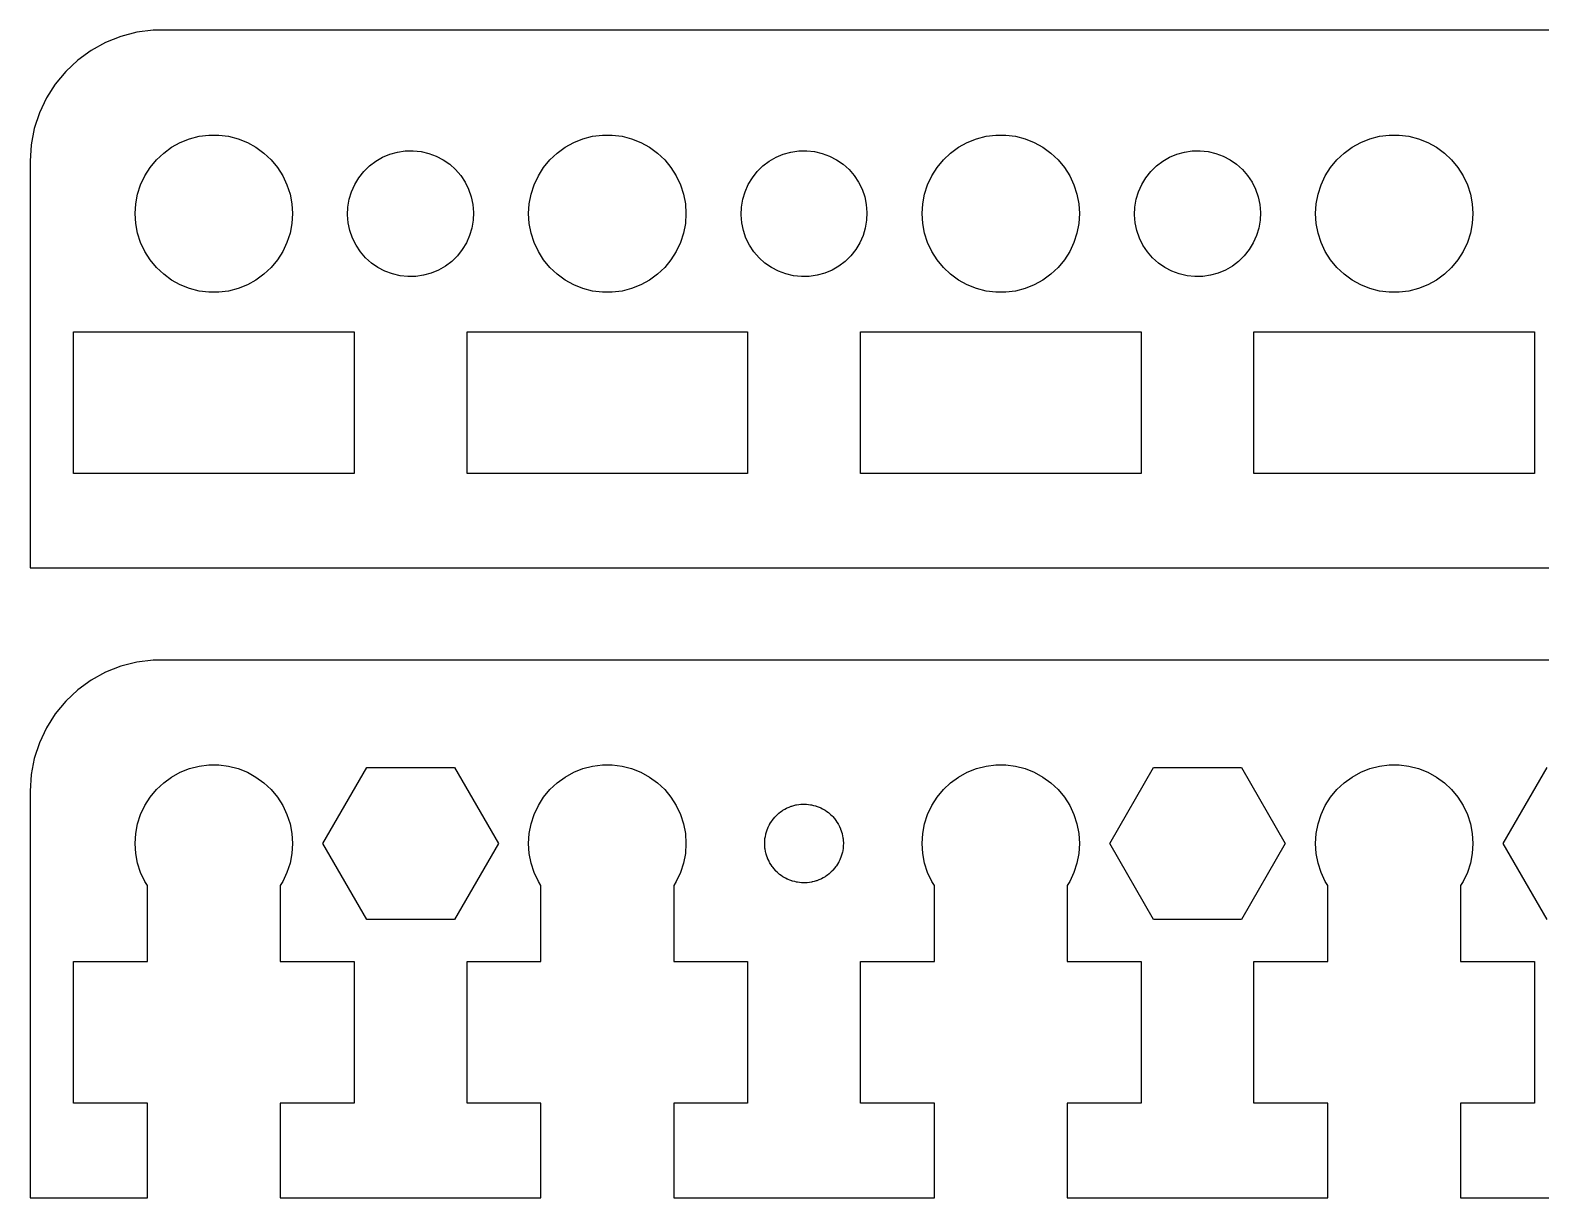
# Model space of a CAD drawing. Header units: metres. Extents: x -52 to 52, y 0 to 92.
# Drawn here: x -52 to 5.6, y 48 to 92.5 of the extents above; entities that cross this region are included whole.
import ezdxf

# ---------------------------------------------------------------- set-up
doc = ezdxf.new("R2010")
doc.units = ezdxf.units.M

msp = doc.modelspace()

# ---------------------------------------------------------------- linework, layer by layer
for p, q in [((-48.5451, 92.2553), (-49.1289, 92.0241)), ((-47.9369, 92.4114), (-48.5451, 92.2553)), ((-47.3139, 92.4901), (-47.9369, 92.4114)), ((47.3139, 92.4901), (-47.3139, 92.4901)), ((-49.6791, 91.7216), (-50.1871, 91.3526)), ((-49.1289, 92.0241), (-49.6791, 91.7216)), ((-50.1871, 91.3526), (-50.6448, 90.9227)), ((-51.0451, 90.4389), (-51.3815, 89.9088)), ((-50.6448, 90.9227), (-51.0451, 90.4389)), ((-51.3815, 89.9088), (-51.6489, 89.3406)), ((-51.6489, 89.3406), (-51.8429, 88.7434)), ((-51.8429, 88.7434), (-51.9606, 88.1267)), ((-51.9606, 88.1267), (-52, 87.5)), ((-46.6075, 88.033), (-46.2773, 88.2145)), ((-46.2773, 88.2145), (-45.927, 88.3532)), ((-45.927, 88.3532), (-45.5621, 88.4469)), ((-45.5621, 88.4469), (-45.1884, 88.4941)), ((-45.1884, 88.4941), (-44.8116, 88.4941)), ((-44.8116, 88.4941), (-44.4379, 88.4469)), ((-44.4379, 88.4469), (-44.0729, 88.3532)), ((-44.0729, 88.3532), (-43.7227, 88.2145)), ((-43.7227, 88.2145), (-43.3925, 88.033)), ((-31.6075, 88.033), (-31.2773, 88.2145)), ((-31.2773, 88.2145), (-30.927, 88.3532)), ((-30.927, 88.3532), (-30.5621, 88.4469)), ((-30.5621, 88.4469), (-30.1884, 88.4941)), ((-30.1884, 88.4941), (-29.8116, 88.4941)), ((-29.8116, 88.4941), (-29.4379, 88.4469)), ((-29.4379, 88.4469), (-29.0729, 88.3532)), ((-29.0729, 88.3532), (-28.7227, 88.2145)), ((-28.7227, 88.2145), (-28.3925, 88.033)), ((-16.6075, 88.033), (-16.2773, 88.2145)), ((-16.2773, 88.2145), (-15.927, 88.3532)), ((-15.927, 88.3532), (-15.5621, 88.4469)), ((-15.5621, 88.4469), (-15.1884, 88.4941)), ((-15.1884, 88.4941), (-14.8116, 88.4941)), ((-14.8116, 88.4941), (-14.4379, 88.4469)), ((-14.4379, 88.4469), (-14.0729, 88.3532)), ((-14.0729, 88.3532), (-13.7227, 88.2145)), ((-13.7227, 88.2145), (-13.3925, 88.033)), ((-1.60747, 88.033), (-1.27733, 88.2145)), ((-1.27733, 88.2145), (-0.92705, 88.3532)), ((-0.92705, 88.3532), (-0.56213, 88.4469)), ((-0.56213, 88.4469), (-0.18837, 88.4941)), ((-0.18837, 88.4941), (0.18837, 88.4941)), ((0.18837, 88.4941), (0.56213, 88.4469)), ((0.56213, 88.4469), (0.92705, 88.3532)), ((0.92705, 88.3532), (1.27733, 88.2145)), ((1.27733, 88.2145), (1.60747, 88.033)), ((-47.427, 87.2634), (-47.1869, 87.5536)), ((-47.1869, 87.5536), (-46.9123, 87.8115)), ((-46.9123, 87.8115), (-46.6075, 88.033)), ((-43.3925, 88.033), (-43.0877, 87.8115)), ((-43.0877, 87.8115), (-42.8131, 87.5536)), ((-42.8131, 87.5536), (-42.5729, 87.2634)), ((-38.8281, 87.499), (-38.5671, 87.6497)), ((-38.5671, 87.6497), (-38.2893, 87.7665)), ((-38.2893, 87.7665), (-37.999, 87.8475)), ((-37.999, 87.8475), (-37.7008, 87.8916)), ((-37.7008, 87.8916), (-37.3995, 87.8979)), ((-37.3995, 87.8979), (-37.0997, 87.8664)), ((-37.0997, 87.8664), (-36.8063, 87.7976)), ((-36.8063, 87.7976), (-36.5238, 87.6925)), ((-36.5238, 87.6925), (-36.2567, 87.5529)), ((-36.2567, 87.5529), (-36.0092, 87.3809)), ((-32.427, 87.2634), (-32.1869, 87.5536)), ((-32.1869, 87.5536), (-31.9123, 87.8115)), ((-31.9123, 87.8115), (-31.6075, 88.033)), ((-28.3925, 88.033), (-28.0877, 87.8115)), ((-28.0877, 87.8115), (-27.8131, 87.5536)), ((-27.8131, 87.5536), (-27.5729, 87.2634)), ((-23.8281, 87.499), (-23.5671, 87.6497)), ((-23.5671, 87.6497), (-23.2893, 87.7665)), ((-23.2893, 87.7665), (-22.999, 87.8475)), ((-22.999, 87.8475), (-22.7008, 87.8916)), ((-22.7008, 87.8916), (-22.3995, 87.8979)), ((-22.3995, 87.8979), (-22.0997, 87.8664)), ((-22.0997, 87.8664), (-21.8063, 87.7976)), ((-21.8063, 87.7976), (-21.5238, 87.6925)), ((-21.5238, 87.6925), (-21.2567, 87.5529)), ((-21.2567, 87.5529), (-21.0092, 87.3809)), ((-17.427, 87.2634), (-17.1869, 87.5536)), ((-17.1869, 87.5536), (-16.9123, 87.8115)), ((-16.9123, 87.8115), (-16.6075, 88.033)), ((-13.3925, 88.033), (-13.0877, 87.8115)), ((-13.0877, 87.8115), (-12.8131, 87.5536)), ((-12.8131, 87.5536), (-12.5729, 87.2634)), ((-8.82812, 87.499), (-8.56712, 87.6497)), ((-8.56712, 87.6497), (-8.28928, 87.7665)), ((-8.28928, 87.7665), (-7.99898, 87.8475)), ((-7.99898, 87.8475), (-7.70082, 87.8916)), ((-7.70082, 87.8916), (-7.39949, 87.8979)), ((-7.39949, 87.8979), (-7.09975, 87.8664)), ((-7.09975, 87.8664), (-6.80632, 87.7976)), ((-6.80632, 87.7976), (-6.52382, 87.6925)), ((-6.52382, 87.6925), (-6.25673, 87.5529)), ((-6.25673, 87.5529), (-6.00923, 87.3809)), ((-2.42705, 87.2634), (-2.1869, 87.5536)), ((-2.1869, 87.5536), (-1.91226, 87.8115)), ((-1.91226, 87.8115), (-1.60747, 88.033)), ((1.60747, 88.033), (1.91226, 87.8115)), ((1.91226, 87.8115), (2.1869, 87.5536)), ((2.1869, 87.5536), (2.42705, 87.2634)), ((-52, 87.5), (-52, 72)), ((-47.6289, 86.9453), (-47.427, 87.2634)), ((-42.5729, 87.2634), (-42.3711, 86.9453)), ((-39.4707, 86.8697), (-39.2835, 87.1059)), ((-39.2835, 87.1059), (-39.0682, 87.3168)), ((-39.0682, 87.3168), (-38.8281, 87.499)), ((-36.0092, 87.3809), (-35.7853, 87.1792)), ((-35.7853, 87.1792), (-35.5883, 86.951)), ((-32.6289, 86.9453), (-32.427, 87.2634)), ((-27.5729, 87.2634), (-27.3711, 86.9453)), ((-24.4707, 86.8697), (-24.2835, 87.1059)), ((-24.2835, 87.1059), (-24.0682, 87.3168)), ((-24.0682, 87.3168), (-23.8281, 87.499)), ((-21.0092, 87.3809), (-20.7853, 87.1792)), ((-20.7853, 87.1792), (-20.5883, 86.951)), ((-17.6289, 86.9453), (-17.427, 87.2634)), ((-12.5729, 87.2634), (-12.3711, 86.9453)), ((-9.47075, 86.8697), (-9.28354, 87.1059)), ((-9.28354, 87.1059), (-9.06821, 87.3168)), ((-9.06821, 87.3168), (-8.82812, 87.499)), ((-6.00923, 87.3809), (-5.78526, 87.1792)), ((-5.78526, 87.1792), (-5.58832, 86.951)), ((-2.62891, 86.9453), (-2.42705, 87.2634)), ((2.42705, 87.2634), (2.62891, 86.9453)), ((-47.9057, 86.2461), (-47.7893, 86.6044)), ((-47.7893, 86.6044), (-47.6289, 86.9453)), ((-42.3711, 86.9453), (-42.2107, 86.6044)), ((-42.2107, 86.6044), (-42.0942, 86.2461)), ((-39.7495, 86.3366), (-39.6269, 86.6119)), ((-39.6269, 86.6119), (-39.4707, 86.8697)), ((-35.5883, 86.951), (-35.4215, 86.7)), ((-35.4215, 86.7), (-35.2875, 86.43)), ((-35.2875, 86.43), (-35.1884, 86.1454)), ((-32.9057, 86.2461), (-32.7893, 86.6044)), ((-32.7893, 86.6044), (-32.6289, 86.9453)), ((-27.3711, 86.9453), (-27.2107, 86.6044)), ((-27.2107, 86.6044), (-27.0942, 86.2461)), ((-24.7495, 86.3366), (-24.6269, 86.6119)), ((-24.6269, 86.6119), (-24.4707, 86.8697)), ((-20.5883, 86.951), (-20.4215, 86.7)), ((-20.4215, 86.7), (-20.2875, 86.43)), ((-20.2875, 86.43), (-20.1884, 86.1454)), ((-17.9057, 86.2461), (-17.7893, 86.6044)), ((-17.7893, 86.6044), (-17.6289, 86.9453)), ((-12.3711, 86.9453), (-12.2107, 86.6044)), ((-12.2107, 86.6044), (-12.0942, 86.2461)), ((-9.74947, 86.3366), (-9.62688, 86.6119)), ((-9.62688, 86.6119), (-9.47075, 86.8697)), ((-5.58832, 86.951), (-5.42152, 86.7)), ((-5.42152, 86.7), (-5.28752, 86.43)), ((-5.28752, 86.43), (-5.1884, 86.1454)), ((-2.90575, 86.2461), (-2.78932, 86.6044)), ((-2.78932, 86.6044), (-2.62891, 86.9453)), ((2.62891, 86.9453), (2.78932, 86.6044)), ((2.78932, 86.6044), (2.90575, 86.2461)), ((-48, 85.5), (-47.9763, 85.876)), ((-47.9763, 85.876), (-47.9057, 86.2461)), ((-42.0942, 86.2461), (-42.0237, 85.876)), ((-42.0237, 85.876), (-42, 85.5)), ((-39.8868, 85.7509), (-39.8366, 86.048)), ((-39.8366, 86.048), (-39.7495, 86.3366)), ((-35.1884, 86.1454), (-35.1257, 85.8506)), ((-35.1257, 85.8506), (-35.1005, 85.5502)), ((-33, 85.5), (-32.9763, 85.876)), ((-32.9763, 85.876), (-32.9057, 86.2461)), ((-27.0942, 86.2461), (-27.0237, 85.876)), ((-27.0237, 85.876), (-27, 85.5)), ((-24.8868, 85.7509), (-24.8366, 86.048)), ((-24.8366, 86.048), (-24.7495, 86.3366)), ((-20.1884, 86.1454), (-20.1257, 85.8506)), ((-20.1257, 85.8506), (-20.1005, 85.5502)), ((-18, 85.5), (-17.9763, 85.876)), ((-17.9763, 85.876), (-17.9057, 86.2461)), ((-12.0942, 86.2461), (-12.0237, 85.876)), ((-12.0237, 85.876), (-12, 85.5)), ((-9.88684, 85.7509), (-9.83658, 86.048)), ((-9.83658, 86.048), (-9.74947, 86.3366)), ((-5.1884, 86.1454), (-5.12573, 85.8506)), ((-5.12573, 85.8506), (-5.10052, 85.5502)), ((-3, 85.5), (-2.97633, 85.876)), ((-2.97633, 85.876), (-2.90575, 86.2461)), ((2.90575, 86.2461), (2.97633, 85.876)), ((2.97633, 85.876), (3, 85.5)), ((-47.9763, 85.124), (-48, 85.5)), ((-42, 85.5), (-42.0237, 85.124)), ((-39.8995, 85.4497), (-39.8868, 85.7509)), ((-39.8743, 85.1494), (-39.8995, 85.4497)), ((-35.1131, 85.2491), (-35.1634, 84.952)), ((-35.1005, 85.5502), (-35.1131, 85.2491)), ((-32.9763, 85.124), (-33, 85.5)), ((-27, 85.5), (-27.0237, 85.124)), ((-24.8995, 85.4497), (-24.8868, 85.7509)), ((-24.8743, 85.1494), (-24.8995, 85.4497)), ((-20.1131, 85.2491), (-20.1634, 84.952)), ((-20.1005, 85.5502), (-20.1131, 85.2491)), ((-17.9763, 85.124), (-18, 85.5)), ((-12, 85.5), (-12.0237, 85.124)), ((-9.89946, 85.4497), (-9.88684, 85.7509)), ((-9.87425, 85.1494), (-9.89946, 85.4497)), ((-5.11314, 85.2491), (-5.16341, 84.952)), ((-5.10052, 85.5502), (-5.11314, 85.2491)), ((-2.97633, 85.124), (-3, 85.5)), ((3, 85.5), (2.97633, 85.124)), ((-47.9057, 84.7539), (-47.9763, 85.124)), ((-47.7893, 84.3956), (-47.9057, 84.7539)), ((-42.0942, 84.7539), (-42.2107, 84.3956)), ((-42.0237, 85.124), (-42.0942, 84.7539)), ((-39.8116, 84.8546), (-39.8743, 85.1494)), ((-39.7125, 84.57), (-39.8116, 84.8546)), ((-35.2505, 84.6634), (-35.3731, 84.3881)), ((-35.1634, 84.952), (-35.2505, 84.6634)), ((-32.9057, 84.7539), (-32.9763, 85.124)), ((-32.7893, 84.3956), (-32.9057, 84.7539)), ((-27.0942, 84.7539), (-27.2107, 84.3956)), ((-27.0237, 85.124), (-27.0942, 84.7539)), ((-24.8116, 84.8546), (-24.8743, 85.1494)), ((-24.7125, 84.57), (-24.8116, 84.8546)), ((-20.2505, 84.6634), (-20.3731, 84.3881)), ((-20.1634, 84.952), (-20.2505, 84.6634)), ((-17.9057, 84.7539), (-17.9763, 85.124)), ((-17.7893, 84.3956), (-17.9057, 84.7539)), ((-12.0942, 84.7539), (-12.2107, 84.3956)), ((-12.0237, 85.124), (-12.0942, 84.7539)), ((-9.81158, 84.8546), (-9.87425, 85.1494)), ((-9.71246, 84.57), (-9.81158, 84.8546)), ((-5.25052, 84.6634), (-5.37311, 84.3881)), ((-5.16341, 84.952), (-5.25052, 84.6634)), ((-2.90575, 84.7539), (-2.97633, 85.124)), ((-2.78932, 84.3956), (-2.90575, 84.7539)), ((2.90575, 84.7539), (2.78932, 84.3956)), ((2.97633, 85.124), (2.90575, 84.7539)), ((-47.6289, 84.0547), (-47.7893, 84.3956)), ((-42.2107, 84.3956), (-42.3711, 84.0547)), ((-39.5785, 84.3), (-39.7125, 84.57)), ((-39.4117, 84.049), (-39.5785, 84.3)), ((-35.5292, 84.1303), (-35.7164, 83.8941)), ((-35.3731, 84.3881), (-35.5292, 84.1303)), ((-32.6289, 84.0547), (-32.7893, 84.3956)), ((-27.2107, 84.3956), (-27.3711, 84.0547)), ((-24.5785, 84.3), (-24.7125, 84.57)), ((-24.4117, 84.049), (-24.5785, 84.3)), ((-20.5292, 84.1303), (-20.7164, 83.8941)), ((-20.3731, 84.3881), (-20.5292, 84.1303)), ((-17.6289, 84.0547), (-17.7893, 84.3956)), ((-12.2107, 84.3956), (-12.3711, 84.0547)), ((-9.57846, 84.3), (-9.71246, 84.57)), ((-9.41167, 84.049), (-9.57846, 84.3)), ((-5.52924, 84.1303), (-5.71645, 83.8941)), ((-5.37311, 84.3881), (-5.52924, 84.1303)), ((-2.62891, 84.0547), (-2.78932, 84.3956)), ((2.78932, 84.3956), (2.62891, 84.0547)), ((-47.427, 83.7366), (-47.6289, 84.0547)), ((-47.1869, 83.4464), (-47.427, 83.7366)), ((-42.5729, 83.7366), (-42.8131, 83.4464)), ((-42.3711, 84.0547), (-42.5729, 83.7366)), ((-39.2147, 83.8208), (-39.4117, 84.049)), ((-38.9908, 83.6191), (-39.2147, 83.8208)), ((-38.7433, 83.4471), (-38.9908, 83.6191)), ((-36.1719, 83.501), (-36.4329, 83.3503)), ((-35.9318, 83.6832), (-36.1719, 83.501)), ((-35.7164, 83.8941), (-35.9318, 83.6832)), ((-32.427, 83.7366), (-32.6289, 84.0547)), ((-32.1869, 83.4464), (-32.427, 83.7366)), ((-27.5729, 83.7366), (-27.8131, 83.4464)), ((-27.3711, 84.0547), (-27.5729, 83.7366)), ((-24.2147, 83.8208), (-24.4117, 84.049)), ((-23.9908, 83.6191), (-24.2147, 83.8208)), ((-23.7433, 83.4471), (-23.9908, 83.6191)), ((-21.1719, 83.501), (-21.4329, 83.3503)), ((-20.9318, 83.6832), (-21.1719, 83.501)), ((-20.7164, 83.8941), (-20.9318, 83.6832)), ((-17.427, 83.7366), (-17.6289, 84.0547)), ((-17.1869, 83.4464), (-17.427, 83.7366)), ((-12.5729, 83.7366), (-12.8131, 83.4464)), ((-12.3711, 84.0547), (-12.5729, 83.7366)), ((-9.21472, 83.8208), (-9.41167, 84.049)), ((-8.99075, 83.6191), (-9.21472, 83.8208)), ((-8.74326, 83.4471), (-8.99075, 83.6191)), ((-6.17186, 83.501), (-6.43286, 83.3503)), ((-5.93178, 83.6832), (-6.17186, 83.501)), ((-5.71645, 83.8941), (-5.93178, 83.6832)), ((-2.42705, 83.7366), (-2.62891, 84.0547)), ((-2.1869, 83.4464), (-2.42705, 83.7366)), ((2.42705, 83.7366), (2.1869, 83.4464)), ((2.62891, 84.0547), (2.42705, 83.7366)), ((-46.9123, 83.1884), (-47.1869, 83.4464)), ((-46.6075, 82.967), (-46.9123, 83.1884)), ((-46.2773, 82.7855), (-46.6075, 82.967)), ((-43.3925, 82.967), (-43.7227, 82.7855)), ((-43.0877, 83.1884), (-43.3925, 82.967)), ((-42.8131, 83.4464), (-43.0877, 83.1884)), ((-38.4762, 83.3075), (-38.7433, 83.4471)), ((-38.1937, 83.2024), (-38.4762, 83.3075)), ((-37.9002, 83.1336), (-38.1937, 83.2024)), ((-37.6005, 83.1021), (-37.9002, 83.1336)), ((-37.2992, 83.1084), (-37.6005, 83.1021)), ((-37.001, 83.1524), (-37.2992, 83.1084)), ((-36.7107, 83.2335), (-37.001, 83.1524)), ((-36.4329, 83.3503), (-36.7107, 83.2335)), ((-31.9123, 83.1884), (-32.1869, 83.4464)), ((-31.6075, 82.967), (-31.9123, 83.1884)), ((-31.2773, 82.7855), (-31.6075, 82.967)), ((-28.3925, 82.967), (-28.7227, 82.7855)), ((-28.0877, 83.1884), (-28.3925, 82.967)), ((-27.8131, 83.4464), (-28.0877, 83.1884)), ((-23.4762, 83.3075), (-23.7433, 83.4471)), ((-23.1937, 83.2024), (-23.4762, 83.3075)), ((-22.9002, 83.1336), (-23.1937, 83.2024)), ((-22.6005, 83.1021), (-22.9002, 83.1336)), ((-22.2992, 83.1084), (-22.6005, 83.1021)), ((-22.001, 83.1524), (-22.2992, 83.1084)), ((-21.7107, 83.2335), (-22.001, 83.1524)), ((-21.4329, 83.3503), (-21.7107, 83.2335)), ((-16.9123, 83.1884), (-17.1869, 83.4464)), ((-16.6075, 82.967), (-16.9123, 83.1884)), ((-16.2773, 82.7855), (-16.6075, 82.967)), ((-13.3925, 82.967), (-13.7227, 82.7855)), ((-13.0877, 83.1884), (-13.3925, 82.967)), ((-12.8131, 83.4464), (-13.0877, 83.1884)), ((-8.47617, 83.3075), (-8.74326, 83.4471)), ((-8.19366, 83.2024), (-8.47617, 83.3075)), ((-7.90024, 83.1336), (-8.19366, 83.2024)), ((-7.60049, 83.1021), (-7.90024, 83.1336)), ((-7.29916, 83.1084), (-7.60049, 83.1021)), ((-7.00101, 83.1524), (-7.29916, 83.1084)), ((-6.71071, 83.2335), (-7.00101, 83.1524)), ((-6.43286, 83.3503), (-6.71071, 83.2335)), ((-1.91226, 83.1884), (-2.1869, 83.4464)), ((-1.60747, 82.967), (-1.91226, 83.1884)), ((-1.27733, 82.7855), (-1.60747, 82.967)), ((1.60747, 82.967), (1.27733, 82.7855)), ((1.91226, 83.1884), (1.60747, 82.967)), ((2.1869, 83.4464), (1.91226, 83.1884)), ((-45.927, 82.6468), (-46.2773, 82.7855)), ((-45.5621, 82.5531), (-45.927, 82.6468)), ((-45.1884, 82.5059), (-45.5621, 82.5531)), ((-44.8116, 82.5059), (-45.1884, 82.5059)), ((-44.4379, 82.5531), (-44.8116, 82.5059)), ((-44.0729, 82.6468), (-44.4379, 82.5531)), ((-43.7227, 82.7855), (-44.0729, 82.6468)), ((-30.927, 82.6468), (-31.2773, 82.7855)), ((-30.5621, 82.5531), (-30.927, 82.6468)), ((-30.1884, 82.5059), (-30.5621, 82.5531)), ((-29.8116, 82.5059), (-30.1884, 82.5059)), ((-29.4379, 82.5531), (-29.8116, 82.5059)), ((-29.0729, 82.6468), (-29.4379, 82.5531)), ((-28.7227, 82.7855), (-29.0729, 82.6468)), ((-15.927, 82.6468), (-16.2773, 82.7855)), ((-15.5621, 82.5531), (-15.927, 82.6468)), ((-15.1884, 82.5059), (-15.5621, 82.5531)), ((-14.8116, 82.5059), (-15.1884, 82.5059)), ((-14.4379, 82.5531), (-14.8116, 82.5059)), ((-14.0729, 82.6468), (-14.4379, 82.5531)), ((-13.7227, 82.7855), (-14.0729, 82.6468)), ((-0.92705, 82.6468), (-1.27733, 82.7855)), ((-0.56213, 82.5531), (-0.92705, 82.6468)), ((-0.18837, 82.5059), (-0.56213, 82.5531)), ((0.18837, 82.5059), (-0.18837, 82.5059)), ((0.56213, 82.5531), (0.18837, 82.5059)), ((0.92705, 82.6468), (0.56213, 82.5531)), ((1.27733, 82.7855), (0.92705, 82.6468)), ((-50.3466, 75.6), (-50.3466, 81)), ((-50.3466, 81), (-39.6534, 81)), ((-39.6534, 81), (-39.6534, 75.6)), ((-35.3466, 75.6), (-35.3466, 81)), ((-35.3466, 81), (-24.6534, 81)), ((-24.6534, 81), (-24.6534, 75.6)), ((-20.3466, 75.6), (-20.3466, 81)), ((-20.3466, 81), (-9.65337, 81)), ((-9.65337, 81), (-9.65337, 75.6)), ((-5.34662, 75.6), (-5.34662, 81)), ((-5.34662, 81), (5.34662, 81)), ((5.34662, 81), (5.34662, 75.6)), ((-39.6534, 75.6), (-50.3466, 75.6)), ((-24.6534, 75.6), (-35.3466, 75.6)), ((-9.65337, 75.6), (-20.3466, 75.6)), ((5.34662, 75.6), (-5.34662, 75.6)), ((-52, 72), (52, 72)), ((-49.1289, 68.0241), (-49.6791, 67.7216)), ((-48.5451, 68.2553), (-49.1289, 68.0241)), ((-47.9369, 68.4114), (-48.5451, 68.2553)), ((-47.3139, 68.4901), (-47.9369, 68.4114)), ((47.3139, 68.4901), (-47.3139, 68.4901)), ((-49.6791, 67.7216), (-50.1871, 67.3526)), ((-50.6448, 66.9227), (-51.0451, 66.4389)), ((-50.1871, 67.3526), (-50.6448, 66.9227)), ((-51.0451, 66.4389), (-51.3815, 65.9088)), ((-51.3815, 65.9088), (-51.6489, 65.3406)), ((-51.6489, 65.3406), (-51.8429, 64.7434)), ((-51.8429, 64.7434), (-51.9606, 64.1267)), ((-51.9606, 64.1267), (-52, 63.5)), ((-46.9123, 63.8115), (-46.6075, 64.033)), ((-46.6075, 64.033), (-46.2773, 64.2145)), ((-46.2773, 64.2145), (-45.927, 64.3532)), ((-45.927, 64.3532), (-45.5621, 64.4469)), ((-45.5621, 64.4469), (-45.1884, 64.4941)), ((-45.1884, 64.4941), (-44.8116, 64.4941)), ((-44.8116, 64.4941), (-44.4379, 64.4469)), ((-44.4379, 64.4469), (-44.0729, 64.3532)), ((-44.0729, 64.3532), (-43.7227, 64.2145)), ((-43.7227, 64.2145), (-43.3925, 64.033)), ((-43.3925, 64.033), (-43.0877, 63.8115)), ((-40.8466, 61.5), (-39.1733, 64.3982)), ((-39.1733, 64.3982), (-35.8267, 64.3982)), ((-35.8267, 64.3982), (-34.1534, 61.5)), ((-31.9123, 63.8115), (-31.6075, 64.033)), ((-31.6075, 64.033), (-31.2773, 64.2145)), ((-31.2773, 64.2145), (-30.927, 64.3532)), ((-30.927, 64.3532), (-30.5621, 64.4469)), ((-30.5621, 64.4469), (-30.1884, 64.4941)), ((-30.1884, 64.4941), (-29.8116, 64.4941)), ((-29.8116, 64.4941), (-29.4379, 64.4469)), ((-29.4379, 64.4469), (-29.0729, 64.3532)), ((-29.0729, 64.3532), (-28.7227, 64.2145)), ((-28.7227, 64.2145), (-28.3925, 64.033)), ((-28.3925, 64.033), (-28.0877, 63.8115)), ((-16.9123, 63.8115), (-16.6075, 64.033)), ((-16.6075, 64.033), (-16.2773, 64.2145)), ((-16.2773, 64.2145), (-15.927, 64.3532)), ((-15.927, 64.3532), (-15.5621, 64.4469)), ((-15.5621, 64.4469), (-15.1884, 64.4941)), ((-15.1884, 64.4941), (-14.8116, 64.4941)), ((-14.8116, 64.4941), (-14.4379, 64.4469)), ((-14.4379, 64.4469), (-14.0729, 64.3532)), ((-14.0729, 64.3532), (-13.7227, 64.2145)), ((-13.7227, 64.2145), (-13.3925, 64.033)), ((-13.3925, 64.033), (-13.0877, 63.8115)), ((-10.8466, 61.5), (-9.17329, 64.3982)), ((-9.17329, 64.3982), (-5.82671, 64.3982)), ((-5.82671, 64.3982), (-4.1534, 61.5)), ((-1.91226, 63.8115), (-1.60747, 64.033)), ((-1.60747, 64.033), (-1.27733, 64.2145)), ((-1.27733, 64.2145), (-0.92705, 64.3532)), ((-0.92705, 64.3532), (-0.56213, 64.4469)), ((-0.56213, 64.4469), (-0.18837, 64.4941)), ((-0.18837, 64.4941), (0.18837, 64.4941)), ((0.18837, 64.4941), (0.56213, 64.4469)), ((0.56213, 64.4469), (0.92705, 64.3532)), ((0.92705, 64.3532), (1.27733, 64.2145)), ((1.27733, 64.2145), (1.60747, 64.033)), ((1.60747, 64.033), (1.91226, 63.8115)), ((4.15341, 61.5), (5.82671, 64.3982)), ((-52, 63.5), (-52, 48)), ((-47.427, 63.2634), (-47.1869, 63.5536)), ((-47.1869, 63.5536), (-46.9123, 63.8115)), ((-43.0877, 63.8115), (-42.8131, 63.5536)), ((-42.8131, 63.5536), (-42.5729, 63.2634)), ((-32.427, 63.2634), (-32.1869, 63.5536)), ((-32.1869, 63.5536), (-31.9123, 63.8115)), ((-28.0877, 63.8115), (-27.8131, 63.5536)), ((-27.8131, 63.5536), (-27.5729, 63.2634)), ((-17.427, 63.2634), (-17.1869, 63.5536)), ((-17.1869, 63.5536), (-16.9123, 63.8115)), ((-13.0877, 63.8115), (-12.8131, 63.5536)), ((-12.8131, 63.5536), (-12.5729, 63.2634)), ((-2.42705, 63.2634), (-2.1869, 63.5536)), ((-2.1869, 63.5536), (-1.91226, 63.8115)), ((1.91226, 63.8115), (2.1869, 63.5536)), ((2.1869, 63.5536), (2.42705, 63.2634)), ((-47.7893, 62.6044), (-47.6289, 62.9453)), ((-47.6289, 62.9453), (-47.427, 63.2634)), ((-42.5729, 63.2634), (-42.3711, 62.9453)), ((-42.3711, 62.9453), (-42.2107, 62.6044)), ((-32.7893, 62.6044), (-32.6289, 62.9453)), ((-32.6289, 62.9453), (-32.427, 63.2634)), ((-27.5729, 63.2634), (-27.3711, 62.9453)), ((-27.3711, 62.9453), (-27.2107, 62.6044)), ((-23.3037, 62.7665), (-23.2349, 62.8043)), ((-23.2349, 62.8043), (-23.1669, 62.8436)), ((-23.1669, 62.8436), (-23.1525, 62.8497)), ((-23.1525, 62.8497), (-23.1387, 62.8572)), ((-23.1387, 62.8572), (-23.0657, 62.8861)), ((-23.0657, 62.8861), (-22.9933, 62.9165)), ((-22.9933, 62.9165), (-22.9781, 62.9208)), ((-22.9781, 62.9208), (-22.9635, 62.9266)), ((-22.9635, 62.9266), (-22.8875, 62.9461)), ((-22.8875, 62.9461), (-22.8119, 62.9672)), ((-22.8119, 62.9672), (-22.7963, 62.9695)), ((-22.7963, 62.9695), (-22.7811, 62.9734)), ((-22.7811, 62.9734), (-22.7032, 62.9833)), ((-22.7032, 62.9833), (-22.6255, 62.9947)), ((-22.6255, 62.9947), (-22.6098, 62.9951)), ((-22.6098, 62.9951), (-22.5942, 62.997)), ((-22.5942, 62.997), (-22.5157, 62.997)), ((-22.5157, 62.997), (-22.4372, 62.9987)), ((-22.4372, 62.9987), (-22.4215, 62.997)), ((-22.4215, 62.997), (-22.4058, 62.997)), ((-22.4058, 62.997), (-22.3279, 62.9872)), ((-22.3279, 62.9872), (-22.2498, 62.979)), ((-22.2498, 62.979), (-22.2345, 62.9754)), ((-22.2345, 62.9754), (-22.2189, 62.9734)), ((-22.2189, 62.9734), (-22.1429, 62.9539)), ((-22.1429, 62.9539), (-22.0665, 62.936)), ((-22.0665, 62.936), (-22.0517, 62.9305)), ((-22.0517, 62.9305), (-22.0365, 62.9266)), ((-22.0365, 62.9266), (-21.9635, 62.8977)), ((-21.9635, 62.8977), (-21.8899, 62.8703)), ((-21.8899, 62.8703), (-21.8759, 62.863)), ((-21.8759, 62.863), (-21.8613, 62.8572)), ((-21.8613, 62.8572), (-21.7925, 62.8194)), ((-21.7925, 62.8194), (-21.7229, 62.783)), ((-21.7229, 62.783), (-21.71, 62.7741)), ((-21.71, 62.7741), (-21.6963, 62.7665)), ((-17.7893, 62.6044), (-17.6289, 62.9453)), ((-17.6289, 62.9453), (-17.427, 63.2634)), ((-12.5729, 63.2634), (-12.3711, 62.9453)), ((-12.3711, 62.9453), (-12.2107, 62.6044)), ((-2.78932, 62.6044), (-2.62891, 62.9453)), ((-2.62891, 62.9453), (-2.42705, 63.2634)), ((2.42705, 63.2634), (2.62891, 62.9453)), ((2.62891, 62.9453), (2.78932, 62.6044)), ((-47.9763, 61.876), (-47.9057, 62.2461)), ((-47.9057, 62.2461), (-47.7893, 62.6044)), ((-42.2107, 62.6044), (-42.0942, 62.2461)), ((-42.0942, 62.2461), (-42.0237, 61.876)), ((-32.9763, 61.876), (-32.9057, 62.2461)), ((-32.9057, 62.2461), (-32.7893, 62.6044)), ((-27.2107, 62.6044), (-27.0942, 62.2461)), ((-27.0942, 62.2461), (-27.0237, 61.876)), ((-23.8612, 62.1232), (-23.8293, 62.1949)), ((-23.8293, 62.1949), (-23.8212, 62.2084)), ((-23.8212, 62.2084), (-23.8145, 62.2226)), ((-23.8145, 62.2226), (-23.7724, 62.2889)), ((-23.7724, 62.2889), (-23.7317, 62.3561)), ((-23.7317, 62.3561), (-23.7219, 62.3684)), ((-23.7219, 62.3684), (-23.7135, 62.3817)), ((-23.7135, 62.3817), (-23.6635, 62.4422)), ((-23.6635, 62.4422), (-23.6147, 62.5037)), ((-23.6147, 62.5037), (-23.6035, 62.5147)), ((-23.6035, 62.5147), (-23.5934, 62.5268)), ((-23.5934, 62.5268), (-23.5362, 62.5806)), ((-23.5362, 62.5806), (-23.4801, 62.6355)), ((-23.4801, 62.6355), (-23.4676, 62.645)), ((-23.4676, 62.645), (-23.4561, 62.6558)), ((-23.4561, 62.6558), (-23.3926, 62.7019)), ((-23.3926, 62.7019), (-23.3301, 62.7494)), ((-23.3301, 62.7494), (-23.3165, 62.7572)), ((-23.3165, 62.7572), (-23.3037, 62.7665)), ((-21.6963, 62.7665), (-21.6328, 62.7204)), ((-21.6328, 62.7204), (-21.5683, 62.6755)), ((-21.5683, 62.6755), (-21.5566, 62.665)), ((-21.5566, 62.665), (-21.5439, 62.6558)), ((-21.5439, 62.6558), (-21.4866, 62.602)), ((-21.4866, 62.602), (-21.4283, 62.5495)), ((-21.4283, 62.5495), (-21.418, 62.5376)), ((-21.418, 62.5376), (-21.4065, 62.5268)), ((-21.4065, 62.5268), (-21.3565, 62.4663)), ((-21.3565, 62.4663), (-21.3052, 62.4069)), ((-21.3052, 62.4069), (-21.2965, 62.3938)), ((-21.2965, 62.3938), (-21.2865, 62.3817)), ((-21.2865, 62.3817), (-21.2444, 62.3154)), ((-21.2444, 62.3154), (-21.201, 62.25)), ((-21.201, 62.25), (-21.194, 62.2359)), ((-21.194, 62.2359), (-21.1855, 62.2226)), ((-21.1855, 62.2226), (-21.1521, 62.1516)), ((-17.9763, 61.876), (-17.9057, 62.2461)), ((-17.9057, 62.2461), (-17.7893, 62.6044)), ((-12.2107, 62.6044), (-12.0942, 62.2461)), ((-12.0942, 62.2461), (-12.0237, 61.876)), ((-2.97633, 61.876), (-2.90575, 62.2461)), ((-2.90575, 62.2461), (-2.78932, 62.6044)), ((2.78932, 62.6044), (2.90575, 62.2461)), ((2.90575, 62.2461), (2.97633, 61.876)), ((-48, 61.5), (-47.9763, 61.876)), ((-42.0237, 61.876), (-42, 61.5)), ((-33, 61.5), (-32.9763, 61.876)), ((-27.0237, 61.876), (-27, 61.5)), ((-23.9951, 61.5784), (-23.9918, 61.6568)), ((-23.9918, 61.6568), (-23.9892, 61.6723)), ((-23.9892, 61.6723), (-23.9882, 61.688)), ((-23.9882, 61.688), (-23.9734, 61.7651)), ((-23.9734, 61.7651), (-23.9604, 61.8425)), ((-23.9604, 61.8425), (-23.9558, 61.8576)), ((-23.9558, 61.8576), (-23.9529, 61.873)), ((-23.9529, 61.873), (-23.9286, 61.9477)), ((-23.9286, 61.9477), (-23.9059, 62.0229)), ((-23.9059, 62.0229), (-23.8995, 62.0372)), ((-23.8995, 62.0372), (-23.8947, 62.0522)), ((-23.8947, 62.0522), (-23.8612, 62.1232)), ((-21.1521, 62.1516), (-21.1172, 62.0813)), ((-21.1172, 62.0813), (-21.112, 62.0664)), ((-21.112, 62.0664), (-21.1053, 62.0522)), ((-21.1053, 62.0522), (-21.0811, 61.9775)), ((-21.0811, 61.9775), (-21.0553, 61.9034)), ((-21.0553, 61.9034), (-21.052, 61.888)), ((-21.052, 61.888), (-21.0471, 61.873)), ((-21.0471, 61.873), (-21.0324, 61.7959)), ((-21.0324, 61.7959), (-21.0161, 61.7191)), ((-21.0161, 61.7191), (-21.0148, 61.7034)), ((-21.0148, 61.7034), (-21.0118, 61.688)), ((-21.0118, 61.688), (-21.0069, 61.6096)), ((-18, 61.5), (-17.9763, 61.876)), ((-12.0237, 61.876), (-12, 61.5)), ((-3, 61.5), (-2.97633, 61.876)), ((2.97633, 61.876), (3, 61.5)), ((-47.9763, 61.124), (-48, 61.5)), ((-47.9057, 60.7539), (-47.9763, 61.124)), ((-42.0237, 61.124), (-42.0942, 60.7539)), ((-42, 61.5), (-42.0237, 61.124)), ((-39.1733, 58.6018), (-40.8466, 61.5)), ((-34.1534, 61.5), (-35.8267, 58.6018)), ((-32.9763, 61.124), (-33, 61.5)), ((-32.9057, 60.7539), (-32.9763, 61.124)), ((-27.0237, 61.124), (-27.0942, 60.7539)), ((-27, 61.5), (-27.0237, 61.124)), ((-24, 61.5), (-23.9951, 61.5784)), ((-23.999, 61.4843), (-24, 61.5)), ((-23.9997, 61.4686), (-23.999, 61.4843)), ((-23.9931, 61.3904), (-23.9997, 61.4686)), ((-23.9882, 61.312), (-23.9931, 61.3904)), ((-23.9852, 61.2965), (-23.9882, 61.312)), ((-23.9839, 61.2809), (-23.9852, 61.2965)), ((-23.9676, 61.2041), (-23.9839, 61.2809)), ((-23.9529, 61.127), (-23.9676, 61.2041)), ((-23.948, 61.112), (-23.9529, 61.127)), ((-23.9447, 61.0966), (-23.948, 61.112)), ((-23.9189, 61.0225), (-23.9447, 61.0966)), ((-21.0714, 61.0523), (-21.0941, 60.9771)), ((-21.0471, 61.127), (-21.0714, 61.0523)), ((-21.0442, 61.1424), (-21.0471, 61.127)), ((-21.0396, 61.1575), (-21.0442, 61.1424)), ((-21.0265, 61.2349), (-21.0396, 61.1575)), ((-21.0118, 61.312), (-21.0265, 61.2349)), ((-21.0108, 61.3277), (-21.0118, 61.312)), ((-21.0082, 61.3432), (-21.0108, 61.3277)), ((-21.0049, 61.4217), (-21.0082, 61.3432)), ((-21.0069, 61.6096), (-21.0003, 61.5314)), ((-21, 61.5), (-21.0049, 61.4217)), ((-21.0003, 61.5314), (-21.001, 61.5157)), ((-21.001, 61.5157), (-21, 61.5)), ((-17.9763, 61.124), (-18, 61.5)), ((-17.9057, 60.7539), (-17.9763, 61.124)), ((-12.0237, 61.124), (-12.0942, 60.7539)), ((-12, 61.5), (-12.0237, 61.124)), ((-9.17329, 58.6018), (-10.8466, 61.5)), ((-4.1534, 61.5), (-5.82669, 58.6018)), ((-2.97633, 61.124), (-3, 61.5)), ((-2.90575, 60.7539), (-2.97633, 61.124)), ((2.97633, 61.124), (2.90575, 60.7539)), ((3, 61.5), (2.97633, 61.124)), ((5.82671, 58.6018), (4.15341, 61.5)), ((-47.7893, 60.3956), (-47.9057, 60.7539)), ((-42.0942, 60.7539), (-42.2107, 60.3956)), ((-32.7893, 60.3956), (-32.9057, 60.7539)), ((-27.0942, 60.7539), (-27.2107, 60.3956)), ((-23.8947, 60.9478), (-23.9189, 61.0225)), ((-23.888, 60.9336), (-23.8947, 60.9478)), ((-23.8828, 60.9187), (-23.888, 60.9336)), ((-23.8479, 60.8484), (-23.8828, 60.9187)), ((-23.8145, 60.7774), (-23.8479, 60.8484)), ((-23.806, 60.7641), (-23.8145, 60.7774)), ((-23.799, 60.75), (-23.806, 60.7641)), ((-23.7556, 60.6846), (-23.799, 60.75)), ((-23.7135, 60.6183), (-23.7556, 60.6846)), ((-23.7035, 60.6062), (-23.7135, 60.6183)), ((-23.6948, 60.5931), (-23.7035, 60.6062)), ((-23.6435, 60.5336), (-23.6948, 60.5931)), ((-23.5934, 60.4732), (-23.6435, 60.5336)), ((-23.582, 60.4624), (-23.5934, 60.4732)), ((-21.4065, 60.4732), (-21.4638, 60.4194)), ((-21.3965, 60.4853), (-21.4065, 60.4732)), ((-21.3853, 60.4963), (-21.3965, 60.4853)), ((-21.3365, 60.5578), (-21.3853, 60.4963)), ((-21.2865, 60.6183), (-21.3365, 60.5578)), ((-21.278, 60.6316), (-21.2865, 60.6183)), ((-21.2683, 60.6439), (-21.278, 60.6316)), ((-21.2276, 60.7111), (-21.2683, 60.6439)), ((-21.1855, 60.7774), (-21.2276, 60.7111)), ((-21.1788, 60.7916), (-21.1855, 60.7774)), ((-21.1707, 60.8051), (-21.1788, 60.7916)), ((-21.1387, 60.8768), (-21.1707, 60.8051)), ((-21.1053, 60.9478), (-21.1387, 60.8768)), ((-21.1005, 60.9628), (-21.1053, 60.9478)), ((-21.0941, 60.9771), (-21.1005, 60.9628)), ((-17.7893, 60.3956), (-17.9057, 60.7539)), ((-12.0942, 60.7539), (-12.2107, 60.3956)), ((-2.78932, 60.3956), (-2.90575, 60.7539)), ((2.90575, 60.7539), (2.78932, 60.3956)), ((-47.6289, 60.0547), (-47.7893, 60.3956)), ((-47.5307, 59.9), (-47.6289, 60.0547)), ((-47.5307, 57), (-47.5307, 59.9)), ((-42.3711, 60.0547), (-42.4693, 59.9)), ((-42.4693, 59.9), (-42.4693, 57)), ((-42.2107, 60.3956), (-42.3711, 60.0547)), ((-32.6289, 60.0547), (-32.7893, 60.3956)), ((-32.5307, 59.9), (-32.6289, 60.0547)), ((-32.5307, 57), (-32.5307, 59.9)), ((-27.3711, 60.0547), (-27.4693, 59.9)), ((-27.4693, 59.9), (-27.4693, 57)), ((-27.2107, 60.3956), (-27.3711, 60.0547)), ((-23.5717, 60.4505), (-23.582, 60.4624)), ((-23.5134, 60.398), (-23.5717, 60.4505)), ((-23.4561, 60.3442), (-23.5134, 60.398)), ((-23.4434, 60.335), (-23.4561, 60.3442)), ((-23.4317, 60.3244), (-23.4434, 60.335)), ((-23.3672, 60.2796), (-23.4317, 60.3244)), ((-23.3037, 60.2335), (-23.3672, 60.2796)), ((-23.2899, 60.2259), (-23.3037, 60.2335)), ((-23.277, 60.2169), (-23.2899, 60.2259)), ((-23.2074, 60.1806), (-23.277, 60.2169)), ((-23.1387, 60.1427), (-23.2074, 60.1806)), ((-23.124, 60.137), (-23.1387, 60.1427)), ((-23.1101, 60.1297), (-23.124, 60.137)), ((-23.0365, 60.1023), (-23.1101, 60.1297)), ((-22.9635, 60.0734), (-23.0365, 60.1023)), ((-22.9483, 60.0695), (-22.9635, 60.0734)), ((-22.9335, 60.064), (-22.9483, 60.0695)), ((-22.8571, 60.0461), (-22.9335, 60.064)), ((-22.7811, 60.0266), (-22.8571, 60.0461)), ((-22.7655, 60.0246), (-22.7811, 60.0266)), ((-22.7502, 60.021), (-22.7655, 60.0246)), ((-22.6721, 60.0128), (-22.7502, 60.021)), ((-22.5942, 60.0029), (-22.6721, 60.0128)), ((-22.5784, 60.0029), (-22.5942, 60.0029)), ((-22.5628, 60.0013), (-22.5784, 60.0029)), ((-22.4843, 60.0029), (-22.5628, 60.0013)), ((-22.4058, 60.0029), (-22.4843, 60.0029)), ((-22.3902, 60.0049), (-22.4058, 60.0029)), ((-22.3745, 60.0052), (-22.3902, 60.0049)), ((-22.2968, 60.0167), (-22.3745, 60.0052)), ((-22.2189, 60.0266), (-22.2968, 60.0167)), ((-22.2037, 60.0305), (-22.2189, 60.0266)), ((-22.1881, 60.0328), (-22.2037, 60.0305)), ((-22.1125, 60.0539), (-22.1881, 60.0328)), ((-22.0365, 60.0734), (-22.1125, 60.0539)), ((-22.0219, 60.0792), (-22.0365, 60.0734)), ((-22.0067, 60.0834), (-22.0219, 60.0792)), ((-21.9343, 60.1139), (-22.0067, 60.0834)), ((-21.8613, 60.1427), (-21.9343, 60.1139)), ((-21.8475, 60.1503), (-21.8613, 60.1427)), ((-21.833, 60.1564), (-21.8475, 60.1503)), ((-21.765, 60.1957), (-21.833, 60.1564)), ((-21.6963, 60.2335), (-21.765, 60.1957)), ((-21.6835, 60.2428), (-21.6963, 60.2335)), ((-21.6699, 60.2506), (-21.6835, 60.2428)), ((-21.6074, 60.2981), (-21.6699, 60.2506)), ((-21.5439, 60.3442), (-21.6074, 60.2981)), ((-21.5324, 60.355), (-21.5439, 60.3442)), ((-21.5199, 60.3645), (-21.5324, 60.355)), ((-21.4638, 60.4194), (-21.5199, 60.3645)), ((-17.6289, 60.0547), (-17.7893, 60.3956)), ((-17.5307, 59.9), (-17.6289, 60.0547)), ((-17.5307, 57), (-17.5307, 59.9)), ((-12.3711, 60.0547), (-12.4693, 59.9)), ((-12.4693, 59.9), (-12.4693, 57)), ((-12.2107, 60.3956), (-12.3711, 60.0547)), ((-2.62891, 60.0547), (-2.78932, 60.3956)), ((-2.53072, 59.9), (-2.62891, 60.0547)), ((-2.53072, 57), (-2.53072, 59.9)), ((2.62891, 60.0547), (2.53072, 59.9)), ((2.53072, 59.9), (2.53072, 57)), ((2.78932, 60.3956), (2.62891, 60.0547)), ((-35.8267, 58.6018), (-39.1733, 58.6018)), ((-5.82669, 58.6018), (-9.17329, 58.6018)), ((-50.3466, 51.6), (-50.3466, 57)), ((-50.3466, 57), (-47.5307, 57)), ((-42.4693, 57), (-39.6534, 57)), ((-39.6534, 57), (-39.6534, 51.6)), ((-35.3466, 51.6), (-35.3466, 57)), ((-35.3466, 57), (-32.5307, 57)), ((-27.4693, 57), (-24.6534, 57)), ((-24.6534, 57), (-24.6534, 51.6)), ((-20.3466, 51.6), (-20.3466, 57)), ((-20.3466, 57), (-17.5307, 57)), ((-12.4693, 57), (-9.65337, 57)), ((-9.65337, 57), (-9.65337, 51.6)), ((-5.34662, 51.6), (-5.34662, 57)), ((-5.34662, 57), (-2.53072, 57)), ((2.53072, 57), (5.34662, 57)), ((5.34662, 57), (5.34662, 51.6)), ((-47.5307, 51.6), (-50.3466, 51.6)), ((-47.5307, 48), (-47.5307, 51.6)), ((-39.6534, 51.6), (-42.4693, 51.6)), ((-42.4693, 51.6), (-42.4693, 48)), ((-32.5307, 51.6), (-35.3466, 51.6)), ((-32.5307, 48), (-32.5307, 51.6)), ((-24.6534, 51.6), (-27.4693, 51.6)), ((-27.4693, 51.6), (-27.4693, 48)), ((-17.5307, 51.6), (-20.3466, 51.6)), ((-17.5307, 48), (-17.5307, 51.6)), ((-9.65337, 51.6), (-12.4693, 51.6)), ((-12.4693, 51.6), (-12.4693, 48)), ((-2.53072, 51.6), (-5.34662, 51.6)), ((-2.53072, 48), (-2.53072, 51.6)), ((5.34662, 51.6), (2.53072, 51.6)), ((2.53072, 51.6), (2.53072, 48)), ((-52, 48), (-47.5307, 48)), ((-42.4693, 48), (-32.5307, 48)), ((-27.4693, 48), (-17.5307, 48)), ((-12.4693, 48), (-2.53072, 48)), ((2.53072, 48), (12.4693, 48))]:
    msp.add_line(p, q)

doc.saveas('drawing.dxf')
